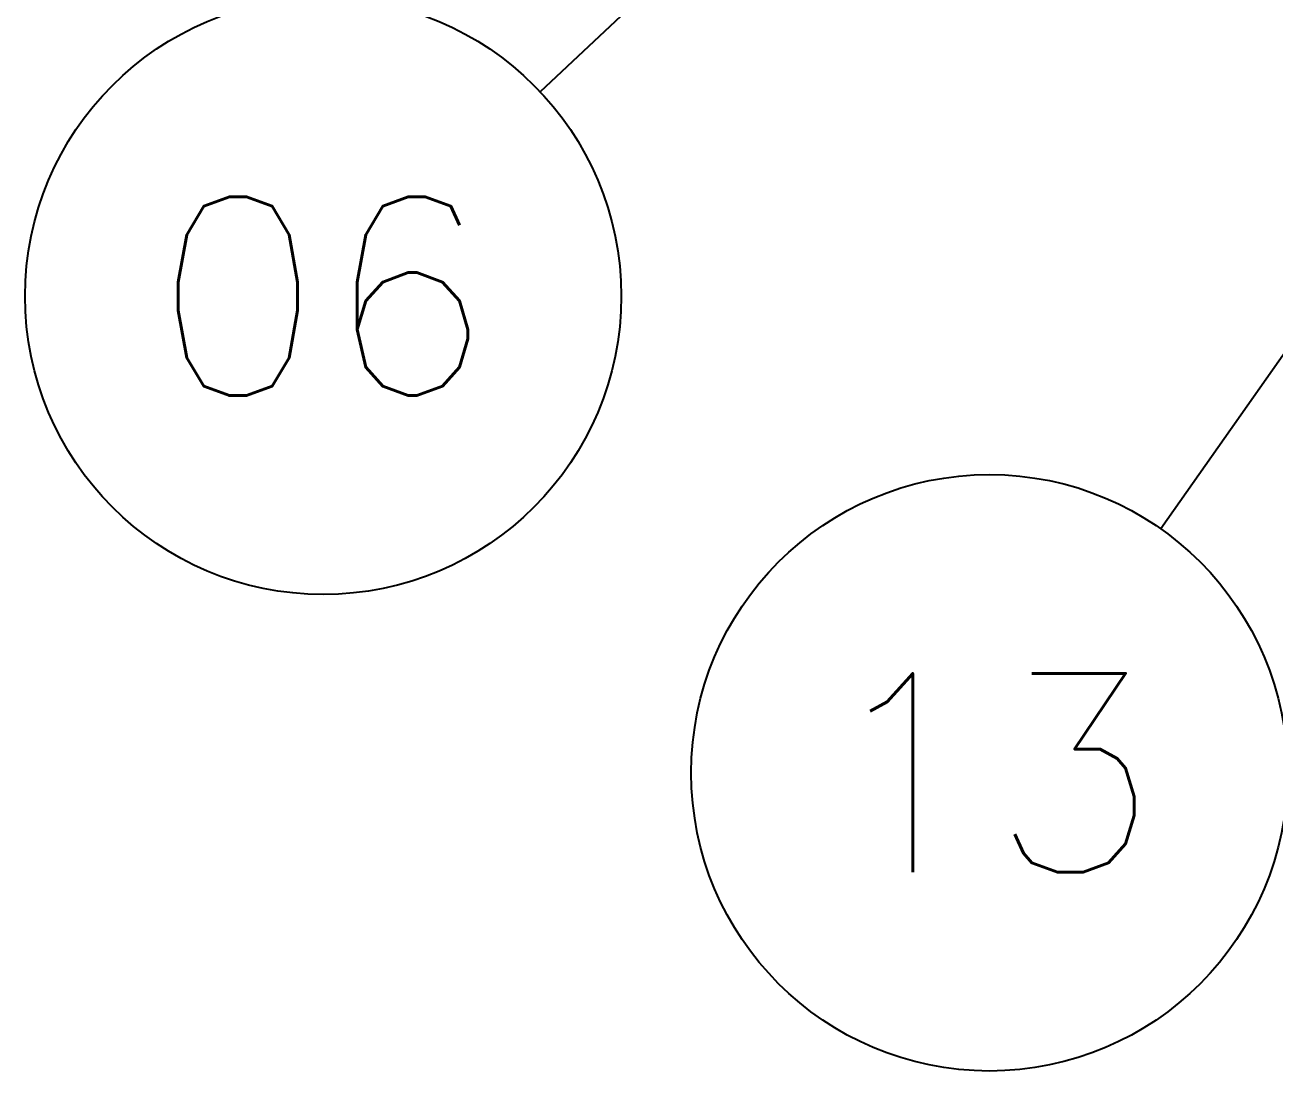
# Model space of a CAD drawing. Header units: millimetres. Extents: x 7914 to 16415, y -883 to 305.
# Drawn here: x 8967.6 to 9093.4, y -643.5 to -538.2 of the extents above; entities that cross this region are included whole.
import ezdxf
from ezdxf.enums import TextEntityAlignment as Align

# ---------------------------------------------------------------- set-up
doc = ezdxf.new("R2010")
doc.units = ezdxf.units.MM
doc.layers.add('word_dim', color=253, linetype='Continuous')
doc.styles.get("Standard").update_dxf_attribs({"font": 'romans.shx', "bigfont": 'bigfont.shx'})
doc.dimstyles.new('RS1-4', dxfattribs={"dimscale": 4, "dimtxt": 3.5, "dimasz": 3, "dimexe": 1, "dimexo": 0, "dimgap": 1, "dimtad": 3, "dimdsep": 46, "dimtxsty": 'Standard', "dimblk1": 'OPEN', "dimblk2": 'OPEN', "dimsah": 1, "dimcen": 0, "dimclrd": 256, "dimclre": 256, "dimclrt": 3, "dimadec": 0, "dimazin": 0, "dimtfac": 1, "dimtmove": 0, "dimatfit": 3, "dimldrblk": 'OPEN', "dimfxl": 0, "dimtolj": 1, "dimtzin": 0, "dimarcsym": 0})

# ---------------------------------------------------------------- blocks, each defined once
blk = doc.blocks.new('aa1')
for p, q in [((-0.4, 0.0667), (0, 0)), ((0, 0), (-1, 0)), ((-0.4, -0.0667), (0, 0))]:
    blk.add_line(p, q)
blk = doc.blocks.new('aa2')
blk.add_circle((0, 0), 1)
blk = doc.blocks.new('*D275')
at = {"layer": 'DEFPOINTS', "color": 0, "linetype": 'Continuous', "ltscale": 2}
for p in [(9154.11, -418.26), (8997.6, -565.52), (8997.6, -565.52)]:
    blk.add_point(p, dxfattribs=at)
at = {"layer": 'word_dim', "linetype": 'Continuous', "lineweight": -2, "ltscale": 2}
blk.add_line((9132.26, -438.81), (9019.45, -544.96), dxfattribs=at)
at = {"layer": 'word_dim', "linetype": 'Continuous', "lineweight": -2, "ltscale": 2, "xscale": 30, "yscale": 30, "zscale": 30}
for name, p, rotation in [('aa1', (9154.11, -418.26), 43.25502404954884), ('aa2', (8997.6, -565.52), 223.2550240495489)]:
    blk.add_blockref(name, p, dxfattribs=dict(at, rotation=rotation))
at = {"layer": 'word_dim', "color": 3, "linetype": 'Continuous', "ltscale": 2, "insert": (9075.85, -491.89), "char_height": 0.000004, "attachment_point": 5, "rotation": 43.255}
blk.add_mtext('\\A1;214.9', dxfattribs=at)
blk = doc.blocks.new('_Open')
at = {"color": 0, "lineweight": -2}
for p, q in [((-1, 0.1667), (0, 0)), ((-1, -0.1667), (0, 0)), ((0, 0), (-1, 0))]:
    blk.add_line(p, q, dxfattribs=at)
blk = doc.blocks.new('*D282')
at = {"layer": 'DEFPOINTS', "color": 0, "linetype": 'Continuous', "ltscale": 2}
for p in [(9257.81, -338.79), (9064.64, -613.46), (9064.64, -613.46)]:
    blk.add_point(p, dxfattribs=at)
at = {"layer": 'word_dim', "linetype": 'Continuous', "lineweight": -2, "ltscale": 2}
blk.add_line((9240.56, -363.33), (9081.9, -588.92), dxfattribs=at)
at = {"layer": 'word_dim', "linetype": 'Continuous', "lineweight": -2, "ltscale": 2, "xscale": 30, "yscale": 30, "zscale": 30}
for name, p, rotation in [('aa1', (9257.81, -338.79), 54.88136851604255), ('aa2', (9064.64, -613.46), 234.8813685160425)]:
    blk.add_blockref(name, p, dxfattribs=dict(at, rotation=rotation))
at = {"layer": 'word_dim', "color": 3, "linetype": 'Continuous', "ltscale": 2, "insert": (9161.23, -476.12), "char_height": 0.000004, "attachment_point": 5, "rotation": 54.8814}
blk.add_mtext('\\A1;335.8', dxfattribs=at)

msp = doc.modelspace()

# ---------------------------------------------------------------- texts
at = {"layer": 'word_dim', "color": 3, "linetype": 'Continuous', "ltscale": 2}
for s, p in [('06', (8997.596, -565.519)), ('13', (9064.641, -613.457))]:
    msp.add_text(s, height=20, dxfattribs=at).set_placement(p, align=Align.MIDDLE_CENTER)

# ---------------------------------------------------------------- dimensions: what is measured, and where the dimension line sits
for p1, p2, picture, middle in [((9257.8142, -338.7895), (9064.6409, -613.4575), '*D282', (9161.2275, -476.1235)), ((9154.112, -418.257), (8997.596, -565.519), '*D275', (9075.854, -491.888))]:
    dim = msp.add_aligned_dim(p1=p1, p2=p2, distance=0, dimstyle='RS1-4', override={"dimtxt": 1e-06, "dimasz": 7.5, "dimgap": 0, "dimblk1": 'aa1', "dimblk2": 'aa2', "dimse1": 1, "dimse2": 1}, dxfattribs=at)
    dim.commit()
    dim.dimension.update_dxf_attribs({"geometry": picture, "text_midpoint": middle})

doc.saveas('drawing.dxf')
